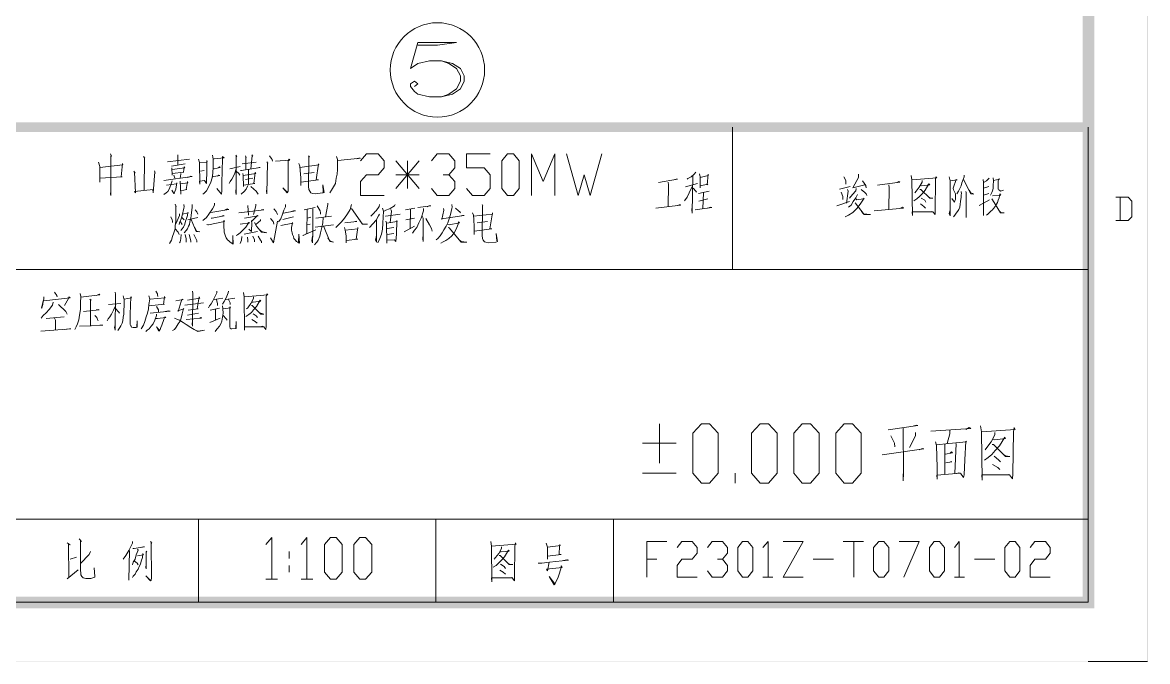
# Model space of a CAD drawing. Extents: x -145382 to -103386, y -23290 to 6406.
# Drawn here: x -112867 to -103386, y -23290 to -17910 of the extents above; entities that cross this region are included whole.
import ezdxf

# ---------------------------------------------------------------- set-up
doc = ezdxf.new("R2010")
doc.units = 0

msp = doc.modelspace()

# ---------------------------------------------------------------- hatches: boundary and pattern name
at = {"linetype": 'Continuous', "lineweight": 0}
for points in [[(-103385.7, -23290.3), (-145382.1, -23290.3), (-145382.1, 6406.1), (-103385.7, 6406.1), (-103385.7, -23290.3), (-103389.4, -23286.6), (-103389.4, 6402.4), (-145378.4, 6402.4), (-145378.4, -23286.6), (-103389.4, -23286.6)], [(-142833.2, -22743.3), (-103932.7, -22743.3), (-103932.7, 5859.1), (-142833.2, 5859.1), (-142833.2, -22743.3), (-142935.3, -22841.8), (-142935.3, 5957.6), (-103834.2, 5957.6), (-103834.2, -22841.8), (-142935.3, -22841.8)], [(-121884.2, -18750.5), (-103885.3, -18750.5), (-103885.3, -18830.7), (-121884.2, -18830.7)], [(-121884.2, -18750.5), (-103885.3, -18750.5), (-103885.3, -18830.7), (-121884.2, -18830.7)]]:
    msp.add_hatch(color=0, dxfattribs=at).paths.add_polyline_path(points)

# ---------------------------------------------------------------- linework, layer by layer
at = {"color": 0, "linetype": 'Continuous', "lineweight": 0}
for p, q in [((-106882.7, -18790.6), (-106882.7, -19990.3)), ((-106882.7, -18790.6), (-106882.7, -19990.3)), ((-103885.3, -18790.6), (-103885.3, -22790.7)), ((-103885.3, -18790.6), (-103885.3, -22790.7)), ((-111557.4, -19024), (-111557.4, -19107.8)), ((-111495.5, -19100.5), (-111612.1, -19118.8)), ((-111119.9, -19140.7), (-111032.3, -19122.4)), ((-110897.4, -19086), (-111014.1, -19100.5)), ((-109522.7, -19075), (-109719.6, -19308.4)), ((-109719.6, -19075), (-109522.7, -19308.4)), ((-109621.2, -19308.4), (-109621.2, -19075)), ((-111590.3, -19195.4), (-111583, -19220.9)), ((-111367.8, -19162.5), (-111335, -19155.2)), ((-110988.6, -19231.8), (-110926.6, -19220.9)), ((-110496.3, -19184.4), (-110408.8, -19173.5)), ((-109522.7, -19191.7), (-109719.6, -19191.7)), ((-107178, -19264.6), (-107280.1, -19293.8)), ((-107178, -19264.6), (-107280.1, -19293.8)), ((-107170.7, -19348.5), (-107079.6, -19330.3)), ((-107170.7, -19348.5), (-107079.6, -19330.3)), ((-105890.8, -19290.2), (-105982, -19312)), ((-105890.8, -19290.2), (-105982, -19312)), ((-104767.7, -19304.7), (-104724, -19290.2)), ((-104767.7, -19304.7), (-104724, -19290.2)), ((-107090.5, -19395.9), (-107167.1, -19414.1)), ((-107090.5, -19395.9), (-107167.1, -19414.1)), ((-107127, -19344.9), (-107134.3, -19476.1)), ((-107127, -19344.9), (-107134.3, -19476.1)), ((-106003.9, -19454.2), (-105898.1, -19417.8)), ((-106003.9, -19454.2), (-105898.1, -19417.8)), ((-104804.2, -19450.6), (-104716.7, -19403.2)), ((-104804.2, -19450.6), (-104716.7, -19403.2)), ((-104724, -19348.5), (-104767.7, -19363.1)), ((-104724, -19348.5), (-104767.7, -19363.1)), ((-103615.4, -19381.3), (-103615.4, -19578.2)), ((-110966.7, -19450.6), (-110963.1, -19530.8)), ((-110492.7, -19487.1), (-110401.5, -19468.8)), ((-109639.4, -19487.1), (-109559.2, -19472.5)), ((-109595.6, -19483.4), (-109599.3, -19647.5)), ((-111535.6, -19589.2), (-111521, -19611)), ((-111524.6, -19552.7), (-111502.7, -19570.9)), ((-111473.6, -19570.9), (-111389.7, -19552.7)), ((-110671.3, -19567.3), (-110583.8, -19545.4)), ((-110467.1, -19556.3), (-110438, -19549.1)), ((-110467.1, -19614.7), (-110441.6, -19607.4)), ((-110401.5, -19632.9), (-110244.7, -19614.7)), ((-110394.2, -19556.3), (-110262.9, -19541.8)), ((-109562.8, -19556.3), (-109635.8, -19570.9)), ((-109034.1, -19596.5), (-108946.6, -19585.5)), ((-110999.5, -19691.3), (-110886.5, -19669.4)), ((-109792.6, -19643.9), (-109737.9, -19636.6)), ((-109737.9, -19687.6), (-109792.6, -19694.9)), ((-109650.3, -19673), (-109562.8, -19625.6)), ((-103885.3, -19990.3), (-121884.2, -19990.3)), ((-103885.3, -19990.3), (-121884.2, -19990.3)), ((-112140.9, -20285.6), (-112038.8, -20274.7)), ((-111499.1, -20289.3), (-111342.3, -20271)), ((-111251.1, -20241.9), (-111178.2, -20230.9)), ((-111152.7, -20241.9), (-111076.1, -20230.9)), ((-111477.2, -20373.1), (-111382.4, -20358.6)), ((-111284, -20333), (-111207.4, -20314.8)), ((-111240.2, -20325.7), (-111240.2, -20416.9)), ((-112666, -20402.3), (-112516.5, -20387.7)), ((-111287.6, -20435.1), (-111200.1, -20398.7)), ((-107498.9, -21620.2), (-107498.9, -21288.4)), ((-107641.1, -21452.5), (-107356.7, -21452.5)), ((-105092.3, -21463.4), (-105092.3, -21711.4)), ((-104997.4, -21456.1), (-105008.4, -21707.7)), ((-107641.1, -21704.1), (-107356.7, -21704.1)), ((-106860.8, -21788), (-106860.8, -21704.1)), ((-103885.3, -22090.6), (-121884.2, -22090.6)), ((-103885.3, -22090.6), (-121884.2, -22090.6)), ((-111382.4, -22790.7), (-111382.4, -22090.6)), ((-111382.4, -22790.7), (-111382.4, -22090.6)), ((-109384.1, -22790.7), (-109384.1, -22090.6)), ((-109384.1, -22790.7), (-109384.1, -22090.6)), ((-107885.4, -22790.7), (-107885.4, -22090.6)), ((-107885.4, -22790.7), (-107885.4, -22090.6)), ((-110620.3, -22364.1), (-110620.3, -22422.4)), ((-105949.2, -22280.2), (-105777.8, -22280.2)), ((-105861.7, -22280.2), (-105861.7, -22579.2)), ((-112465.4, -22429.7), (-112410.7, -22411.5)), ((-112465.4, -22429.7), (-112410.7, -22411.5)), ((-107604.7, -22429.7), (-107520.8, -22429.7)), ((-106204.4, -22429.7), (-106033, -22429.7)), ((-104844.3, -22429.7), (-104672.9, -22429.7)), ((-110620.3, -22480.8), (-110620.3, -22539.1)), ((-110817.2, -22597.5), (-110718.8, -22597.5)), ((-110518.2, -22597.5), (-110419.7, -22597.5)), ((-106627.4, -22579.2), (-106543.5, -22579.2)), ((-105012, -22579.2), (-104928.2, -22579.2)), ((-103885.3, -22790.7), (-121884.2, -22790.7)), ((-103885.3, -22790.7), (-121884.2, -22790.7)), ((-103885.3, -23290.3), (-103385.7, -23290.3))]:
    msp.add_line(p, q, dxfattribs=at)
for points in [[(-109533.7, -18079.6), (-109595.6, -18298.3), (-109533.7, -18254.6), (-109435.2, -18232.7), (-109336.7, -18232.7), (-109241.9, -18254.6), (-109176.3, -18298.3), (-109143.5, -18360.3), (-109143.5, -18404.1), (-109176.3, -18469.7), (-109241.9, -18513.5), (-109336.7, -18535.4), (-109435.2, -18535.4), (-109533.7, -18513.5), (-109562.8, -18491.6), (-109595.6, -18447.8), (-109595.6, -18426), (-109562.8, -18404.1), (-109533.7, -18426), (-109562.8, -18447.8)], [(-109533.7, -18079.6), (-109209.1, -18079.6), (-109369.6, -18101.4), (-109533.7, -18101.4)], [(-109336.7, -18232.7), (-109274.8, -18254.6), (-109209.1, -18298.3), (-109176.3, -18360.3), (-109176.3, -18404.1), (-109209.1, -18469.7), (-109274.8, -18513.5), (-109336.7, -18535.4)], [(-112126.3, -19016.7), (-112115.3, -19034.9), (-112122.6, -19031.3), (-112122.6, -19366.7), (-112126.3, -19352.1), (-112122.6, -19333.9)], [(-111845.5, -19038.6), (-111834.6, -19053.1), (-111838.2, -19049.5), (-111841.9, -19323)], [(-111265.7, -19027.6), (-111258.4, -19060.4), (-111258.4, -19122.4), (-111262.1, -19177.1), (-111269.4, -19217.2), (-111280.3, -19253.7), (-111298.5, -19297.5), (-111316.8, -19326.6), (-111338.7, -19348.5), (-111345.9, -19355.8)], [(-111254.8, -19060.4), (-111254.8, -19056.8), (-111167.3, -19049.5), (-111181.9, -19038.6), (-111181.9, -19056.8), (-111185.5, -19261), (-111185.5, -19301.1), (-111185.5, -19326.6), (-111189.1, -19355.8), (-111229.3, -19308.4)], [(-111068.8, -19027.6), (-111061.5, -19038.6), (-111065.2, -19034.9), (-111065.2, -19359.4), (-111068.8, -19337.6), (-111065.2, -19297.5)], [(-110988.6, -19031.3), (-110981.3, -19045.9), (-110984.9, -19042.2), (-110984.9, -19148)], [(-110933.9, -19024), (-110926.6, -19034.9), (-110930.2, -19031.3), (-110941.2, -19140.7)], [(-110784.4, -19031.3), (-110769.8, -19053.1), (-110762.5, -19064.1), (-110758.9, -19078.7)], [(-110456.2, -19031.3), (-110448.9, -19042.2), (-110452.6, -19038.6), (-110452.6, -19107.8), (-110456.2, -19235.5), (-110456.2, -19290.2), (-110452.6, -19315.7), (-110445.3, -19330.3), (-110438, -19344.9), (-110423.4, -19348.5), (-110397.9, -19352.1), (-110339.5, -19344.9), (-110332.2, -19344.9), (-110324.9, -19341.2), (-110335.9, -19275.6), (-110332.2, -19337.6)], [(-110219.2, -19038.6), (-110211.9, -19064.1), (-110211.9, -19107.8), (-110211.9, -19148), (-110215.5, -19188.1), (-110222.8, -19220.9), (-110230.1, -19264.6), (-110244.7, -19293.8), (-110262.9, -19323), (-110277.5, -19344.9)], [(-110022.3, -19053.1), (-110033.2, -19053.1), (-110051.4, -19056.8), (-110018.6, -19053.1), (-110208.2, -19071.4)], [(-110018.6, -19075), (-109967.6, -19016.7), (-109869.1, -19016.7), (-109818.1, -19075), (-109818.1, -19133.4), (-109869.1, -19191.7), (-109967.6, -19191.7), (-110018.6, -19250), (-110018.6, -19366.7), (-109818.1, -19366.7)], [(-109420.6, -19075), (-109373.2, -19016.7), (-109274.8, -19016.7), (-109223.7, -19075), (-109223.7, -19133.4), (-109274.8, -19191.7), (-109322.2, -19191.7)], [(-109125.2, -19308.4), (-109074.2, -19366.7), (-108975.7, -19366.7), (-108924.7, -19308.4), (-108924.7, -19191.7), (-108975.7, -19133.4), (-109125.2, -19133.4), (-109125.2, -19016.7), (-108924.7, -19016.7)], [(-108778.8, -19366.7), (-108826.2, -19308.4), (-108826.2, -19075), (-108778.8, -19016.7), (-108727.8, -19016.7), (-108680.4, -19075), (-108680.4, -19308.4), (-108727.8, -19366.7), (-108778.8, -19366.7)], [(-108578.3, -19366.7), (-108578.3, -19016.7), (-108479.8, -19250), (-108381.4, -19016.7), (-108381.4, -19366.7)], [(-108282.9, -19016.7), (-108184.5, -19366.7), (-108133.4, -19191.7), (-108082.4, -19366.7), (-107983.9, -19016.7)], [(-112224.7, -19086), (-112213.8, -19122.4), (-112213.8, -19220.9), (-112213.8, -19253.7)], [(-112213.8, -19129.7), (-112020.5, -19107.8), (-112024.2, -19096.9), (-112035.1, -19209.9), (-112027.8, -19209.9), (-112213.8, -19220.9)], [(-111459, -19060.4), (-111645, -19082.3), (-111459, -19060.4)], [(-111608.5, -19133.4), (-111604.8, -19195.4), (-111604.8, -19180.8), (-111506.4, -19169.8), (-111510, -19169.8), (-111502.7, -19126.1), (-111499.1, -19133.4), (-111604.8, -19148)], [(-111382.4, -19060.4), (-111375.1, -19089.6), (-111371.5, -19271.9), (-111375.1, -19250), (-111371.5, -19246.4), (-111331.4, -19239.1), (-111316.8, -19264.6), (-111316.8, -19253.7), (-111313.1, -19162.5), (-111313.1, -19071.4), (-111309.5, -19082.3), (-111316.8, -19086), (-111371.5, -19089.6)], [(-111254.8, -19140.7), (-111251.1, -19140.7), (-111200.1, -19129.7), (-111207.4, -19126.1), (-111214.7, -19129.7)], [(-111065.2, -19140.7), (-111076.1, -19177.1), (-111087, -19202.6), (-111101.6, -19228.2), (-111116.2, -19250), (-111123.5, -19264.6)], [(-111028.7, -19155.2), (-111025.1, -19155.2), (-111021.4, -19155.2), (-110864.6, -19129.7), (-110871.9, -19129.7), (-110897.4, -19137)], [(-110806.3, -19082.3), (-110799, -19093.3), (-110802.6, -19089.6), (-110806.3, -19352.1), (-110809.9, -19330.3), (-110806.3, -19308.4)], [(-110733.3, -19078.7), (-110613, -19067.7), (-110620.3, -19060.4), (-110627.6, -19075), (-110627.6, -19319.3), (-110627.6, -19330.3), (-110634.9, -19344.9), (-110671.3, -19301.1), (-110634.9, -19337.6), (-110631.2, -19333.9)], [(-110536.4, -19096.9), (-110529.1, -19118.8), (-110525.5, -19155.2), (-110521.8, -19217.2), (-110521.8, -19220.9), (-110521.8, -19282.9), (-110521.8, -19253.7), (-110372.3, -19235.5), (-110390.6, -19235.5), (-110372.3, -19100.5), (-110368.7, -19107.8), (-110529.1, -19129.7)], [(-111929.4, -19162.5), (-111918.4, -19177.1), (-111922.1, -19169.8), (-111914.8, -19344.9), (-111922.1, -19333.9), (-111765.3, -19315.7)], [(-111754.3, -19158.9), (-111747.1, -19177.1), (-111750.7, -19166.2), (-111765.3, -19344.9), (-111768.9, -19315.7)], [(-111674.1, -19239.1), (-111437.1, -19206.3), (-111448, -19202.6), (-111473.6, -19213.6)], [(-111604.8, -19242.8), (-111615.8, -19275.6), (-111630.4, -19312), (-111641.3, -19333.9), (-111655.9, -19344.9), (-111674.1, -19359.4)], [(-111531.9, -19180.8), (-111531.9, -19188.1), (-111539.2, -19220.9)], [(-111262.1, -19209.9), (-111254.8, -19206.3), (-111203.7, -19199), (-111211, -19195.4), (-111222, -19202.6)], [(-111065.2, -19162.5), (-111043.3, -19180.8), (-111036, -19195.4)], [(-111010.5, -19180.8), (-111006.8, -19199), (-111003.2, -19290.2), (-111003.2, -19279.2), (-110908.4, -19264.6), (-110915.7, -19264.6), (-110904.7, -19173.5), (-110901.1, -19180.8), (-111006.8, -19199)], [(-110963.1, -19151.6), (-110963.1, -19162.5), (-110963.1, -19271.9)], [(-109274.8, -19191.7), (-109223.7, -19250), (-109223.7, -19308.4), (-109274.8, -19366.7), (-109373.2, -19366.7), (-109420.6, -19308.4)], [(-107506.2, -19257.3), (-107345.8, -19228.2), (-107356.7, -19228.2), (-107367.7, -19231.8)], [(-107506.2, -19257.3), (-107345.8, -19228.2), (-107356.7, -19228.2), (-107367.7, -19231.8)], [(-107192.6, -19169.8), (-107207.2, -19188.1), (-107232.7, -19209.9), (-107258.3, -19224.5), (-107265.5, -19228.2)], [(-107192.6, -19169.8), (-107207.2, -19188.1), (-107232.7, -19209.9), (-107258.3, -19224.5), (-107265.5, -19228.2)], [(-107218.1, -19199), (-107221.8, -19516.2), (-107225.4, -19487.1), (-107221.8, -19457.9)], [(-107218.1, -19199), (-107221.8, -19516.2), (-107225.4, -19487.1), (-107221.8, -19457.9)], [(-107159.8, -19184.4), (-107156.2, -19209.9), (-107156.2, -19257.3), (-107156.2, -19301.1)], [(-107159.8, -19184.4), (-107156.2, -19209.9), (-107156.2, -19257.3), (-107156.2, -19301.1)], [(-107156.2, -19286.5), (-107090.5, -19271.9), (-107097.8, -19275.6), (-107086.9, -19188.1), (-107086.9, -19199), (-107156.2, -19213.6)], [(-107156.2, -19286.5), (-107090.5, -19271.9), (-107097.8, -19275.6), (-107086.9, -19188.1), (-107086.9, -19199), (-107156.2, -19213.6)], [(-105945.5, -19209.9), (-105927.3, -19239.1), (-105927.3, -19257.3), (-105927.3, -19271.9)], [(-105945.5, -19209.9), (-105927.3, -19239.1), (-105927.3, -19257.3), (-105927.3, -19271.9)], [(-105821.5, -19188.1), (-105821.5, -19213.6), (-105865.3, -19297.5), (-105869, -19301.1), (-105766.9, -19275.6)], [(-105821.5, -19188.1), (-105821.5, -19213.6), (-105865.3, -19297.5), (-105869, -19301.1), (-105766.9, -19275.6)], [(-105788.7, -19242.8), (-105759.6, -19282.9), (-105755.9, -19301.1), (-105763.2, -19275.6)], [(-105788.7, -19242.8), (-105759.6, -19282.9), (-105755.9, -19301.1), (-105763.2, -19275.6)], [(-105376.7, -19199), (-105373, -19235.5), (-105365.7, -19534.5), (-105369.4, -19505.3), (-105194.4, -19505.3), (-105205.3, -19501.7), (-105230.8, -19505.3)], [(-105376.7, -19199), (-105373, -19235.5), (-105365.7, -19534.5), (-105369.4, -19505.3), (-105194.4, -19505.3), (-105205.3, -19501.7), (-105230.8, -19505.3)], [(-105369.4, -19235.5), (-105161.5, -19217.2), (-105168.8, -19209.9), (-105172.5, -19235.5), (-105176.1, -19498), (-105176.1, -19527.2), (-105194.4, -19505.3)], [(-105369.4, -19235.5), (-105161.5, -19217.2), (-105168.8, -19209.9), (-105172.5, -19235.5), (-105176.1, -19498), (-105176.1, -19527.2), (-105194.4, -19505.3)], [(-105285.5, -19239.1), (-105285.5, -19253.7), (-105311, -19297.5), (-105336.6, -19330.3), (-105347.5, -19344.9)], [(-105285.5, -19239.1), (-105285.5, -19253.7), (-105311, -19297.5), (-105336.6, -19330.3), (-105347.5, -19344.9)], [(-105055.8, -19209.9), (-105048.5, -19242.8), (-105048.5, -19538.1), (-105055.8, -19519.9), (-105052.1, -19494.4)], [(-105055.8, -19209.9), (-105048.5, -19242.8), (-105048.5, -19538.1), (-105055.8, -19519.9), (-105052.1, -19494.4)], [(-105048.5, -19242.8), (-104990.2, -19235.5), (-104997.4, -19231.8), (-105023, -19304.7), (-105023, -19308.4), (-105019.3, -19319.3), (-105015.7, -19330.3), (-105008.4, -19341.2), (-105004.7, -19352.1), (-105004.7, -19370.4), (-105004.7, -19385), (-105004.7, -19399.6), (-105008.4, -19410.5), (-105012, -19421.4), (-105033.9, -19392.3)], [(-105048.5, -19242.8), (-104990.2, -19235.5), (-104997.4, -19231.8), (-105023, -19304.7), (-105023, -19308.4), (-105019.3, -19319.3), (-105015.7, -19330.3), (-105008.4, -19341.2), (-105004.7, -19352.1), (-105004.7, -19370.4), (-105004.7, -19385), (-105004.7, -19399.6), (-105008.4, -19410.5), (-105012, -19421.4), (-105033.9, -19392.3)], [(-104931.8, -19195.4), (-104931.8, -19209.9), (-104939.1, -19231.8), (-104950, -19261), (-104957.3, -19286.5), (-104968.3, -19308.4), (-104979.2, -19330.3), (-104993.8, -19352.1)], [(-104931.8, -19195.4), (-104931.8, -19209.9), (-104939.1, -19231.8), (-104950, -19261), (-104957.3, -19286.5), (-104968.3, -19308.4), (-104979.2, -19330.3), (-104993.8, -19352.1)], [(-104935.5, -19231.8), (-104873.5, -19352.1), (-104847.9, -19355.8), (-104873.5, -19344.9), (-104888.1, -19323)], [(-104935.5, -19231.8), (-104873.5, -19352.1), (-104847.9, -19355.8), (-104873.5, -19344.9), (-104888.1, -19323)], [(-104771.4, -19231.8), (-104767.7, -19257.3), (-104767.7, -19534.5), (-104767.7, -19508.9), (-104767.7, -19487.1)], [(-104771.4, -19231.8), (-104767.7, -19257.3), (-104767.7, -19534.5), (-104767.7, -19508.9), (-104767.7, -19487.1)], [(-104720.3, -19220.9), (-104742.2, -19242.8), (-104767.7, -19257.3)], [(-104720.3, -19220.9), (-104742.2, -19242.8), (-104767.7, -19257.3)], [(-104687.5, -19217.2), (-104683.9, -19242.8), (-104687.5, -19282.9), (-104687.5, -19308.4), (-104691.1, -19326.6), (-104698.4, -19341.2), (-104702.1, -19352.1), (-104709.4, -19363.1)], [(-104687.5, -19217.2), (-104683.9, -19242.8), (-104687.5, -19282.9), (-104687.5, -19308.4), (-104691.1, -19326.6), (-104698.4, -19341.2), (-104702.1, -19352.1), (-104709.4, -19363.1)], [(-104683.9, -19239.1), (-104632.8, -19228.2), (-104636.4, -19224.5), (-104643.7, -19242.8), (-104643.7, -19264.6), (-104643.7, -19297.5), (-104643.7, -19312), (-104640.1, -19319.3), (-104632.8, -19323), (-104625.5, -19330.3), (-104600, -19323)], [(-104683.9, -19239.1), (-104632.8, -19228.2), (-104636.4, -19224.5), (-104643.7, -19242.8), (-104643.7, -19264.6), (-104643.7, -19297.5), (-104643.7, -19312), (-104640.1, -19319.3), (-104632.8, -19323), (-104625.5, -19330.3), (-104600, -19323)], [(-111652.2, -19279.2), (-111568.4, -19268.3), (-111564.7, -19261), (-111575.7, -19312), (-111583, -19333.9), (-111586.6, -19344.9), (-111590.3, -19348.5), (-111608.5, -19323)], [(-111539.2, -19246.4), (-111531.9, -19355.8), (-111531.9, -19326.6), (-111480.9, -19315.7), (-111488.2, -19315.7), (-111477.2, -19250), (-111473.6, -19261), (-111535.6, -19268.3)], [(-110966.7, -19282.9), (-110981.3, -19312), (-110999.5, -19333.9), (-111021.4, -19352.1), (-111025.1, -19355.8)], [(-110941.2, -19290.2), (-110915.7, -19312), (-110897.4, -19330.3), (-110879.2, -19355.8)], [(-107426, -19253.7), (-107422.3, -19275.6), (-107426, -19457.9)], [(-107426, -19253.7), (-107422.3, -19275.6), (-107426, -19457.9)], [(-107221.8, -19290.2), (-107247.3, -19344.9), (-107265.5, -19381.3), (-107287.4, -19410.5)], [(-107221.8, -19290.2), (-107247.3, -19344.9), (-107265.5, -19381.3), (-107287.4, -19410.5)], [(-107214.5, -19304.7), (-107192.6, -19330.3), (-107185.3, -19337.6)], [(-107214.5, -19304.7), (-107192.6, -19330.3), (-107185.3, -19337.6)], [(-105967.4, -19337.6), (-105952.8, -19374), (-105952.8, -19399.6)], [(-105967.4, -19337.6), (-105952.8, -19374), (-105952.8, -19399.6)], [(-105912.7, -19315.7), (-105909.1, -19330.3), (-105923.6, -19432.4)], [(-105912.7, -19315.7), (-105909.1, -19330.3), (-105923.6, -19432.4)], [(-105839.8, -19308.4), (-105843.4, -19326.6), (-105872.6, -19359.4), (-105898.1, -19388.6)], [(-105839.8, -19308.4), (-105843.4, -19326.6), (-105872.6, -19359.4), (-105898.1, -19388.6)], [(-105799.7, -19315.7), (-105766.9, -19341.2), (-105755.9, -19352.1), (-105752.3, -19366.7), (-105759.6, -19348.5)], [(-105799.7, -19315.7), (-105766.9, -19341.2), (-105755.9, -19352.1), (-105752.3, -19366.7), (-105759.6, -19348.5)], [(-105661.1, -19279.2), (-105471.5, -19253.7), (-105482.4, -19250), (-105497, -19257.3)], [(-105661.1, -19279.2), (-105471.5, -19253.7), (-105482.4, -19250), (-105497, -19257.3)], [(-105566.3, -19275.6), (-105562.6, -19301.1), (-105566.3, -19483.4)], [(-105566.3, -19275.6), (-105562.6, -19301.1), (-105566.3, -19483.4)], [(-105300.1, -19282.9), (-105289.2, -19286.5), (-105219.9, -19275.6), (-105227.2, -19268.3), (-105260, -19323), (-105285.5, -19352.1), (-105307.4, -19374), (-105329.3, -19395.9), (-105354.8, -19410.5)], [(-105300.1, -19282.9), (-105289.2, -19286.5), (-105219.9, -19275.6), (-105227.2, -19268.3), (-105260, -19323), (-105285.5, -19352.1), (-105307.4, -19374), (-105329.3, -19395.9), (-105354.8, -19410.5)], [(-105303.8, -19315.7), (-105296.5, -19315.7), (-105219.9, -19388.6), (-105194.4, -19388.6), (-105219.9, -19385), (-105230.8, -19377.7)], [(-105303.8, -19315.7), (-105296.5, -19315.7), (-105219.9, -19388.6), (-105194.4, -19388.6), (-105219.9, -19385), (-105230.8, -19377.7)], [(-104957.3, -19333.9), (-104953.7, -19352.1), (-104957.3, -19359.4), (-104957.3, -19381.3), (-104961, -19417.8), (-104964.6, -19439.7), (-104968.3, -19465.2), (-104975.6, -19483.4), (-104986.5, -19501.7), (-104997.4, -19516.2), (-105008.4, -19530.8), (-105019.3, -19545.4)], [(-104957.3, -19333.9), (-104953.7, -19352.1), (-104957.3, -19359.4), (-104957.3, -19381.3), (-104961, -19417.8), (-104964.6, -19439.7), (-104968.3, -19465.2), (-104975.6, -19483.4), (-104986.5, -19501.7), (-104997.4, -19516.2), (-105008.4, -19530.8), (-105019.3, -19545.4)], [(-104917.2, -19333.9), (-104913.6, -19341.2), (-104913.6, -19344.9), (-104913.6, -19552.7), (-104913.6, -19527.2), (-104913.6, -19501.7)], [(-104917.2, -19333.9), (-104913.6, -19341.2), (-104913.6, -19344.9), (-104913.6, -19552.7), (-104913.6, -19527.2), (-104913.6, -19501.7)], [(-111247.5, -19432.4), (-111247.5, -19447), (-111265.7, -19479.8), (-111294.9, -19523.5), (-111316.8, -19552.7), (-111345.9, -19578.2)], [(-110292.1, -19432.4), (-110292.1, -19443.3), (-110314, -19545.4)], [(-105843.4, -19395.9), (-105836.1, -19403.2), (-105781.4, -19395.9), (-105774.1, -19388.6), (-105807, -19439.7), (-105836.1, -19476.1), (-105869, -19508.9), (-105905.4, -19530.8), (-105934.6, -19545.4)], [(-105843.4, -19395.9), (-105836.1, -19403.2), (-105781.4, -19395.9), (-105774.1, -19388.6), (-105807, -19439.7), (-105836.1, -19476.1), (-105869, -19508.9), (-105905.4, -19530.8), (-105934.6, -19545.4)], [(-105828.8, -19359.4), (-105843.4, -19385), (-105865.3, -19417.8), (-105883.5, -19447), (-105905.4, -19465.2)], [(-105828.8, -19359.4), (-105843.4, -19385), (-105865.3, -19417.8), (-105883.5, -19447), (-105905.4, -19465.2)], [(-105850.7, -19428.7), (-105774.1, -19527.2), (-105719.4, -19527.2), (-105777.8, -19519.9), (-105796, -19501.7)], [(-105850.7, -19428.7), (-105774.1, -19527.2), (-105719.4, -19527.2), (-105777.8, -19519.9), (-105796, -19501.7)], [(-105292.8, -19388.6), (-105263.6, -19406.8), (-105252.7, -19421.4)], [(-105292.8, -19388.6), (-105263.6, -19406.8), (-105252.7, -19421.4)], [(-104691.1, -19370.4), (-104621.9, -19363.1), (-104629.2, -19352.1), (-104636.4, -19385), (-104643.7, -19406.8), (-104651, -19425.1), (-104658.3, -19439.7), (-104669.3, -19457.9), (-104683.9, -19476.1), (-104691.1, -19487.1), (-104705.7, -19498), (-104720.3, -19512.6), (-104731.3, -19523.5), (-104742.2, -19530.8)], [(-104691.1, -19370.4), (-104621.9, -19363.1), (-104629.2, -19352.1), (-104636.4, -19385), (-104643.7, -19406.8), (-104651, -19425.1), (-104658.3, -19439.7), (-104669.3, -19457.9), (-104683.9, -19476.1), (-104691.1, -19487.1), (-104705.7, -19498), (-104720.3, -19512.6), (-104731.3, -19523.5), (-104742.2, -19530.8)], [(-104698.4, -19395.9), (-104691.1, -19403.2), (-104625.5, -19512.6), (-104592.7, -19512.6), (-104621.9, -19508.9), (-104632.8, -19498)], [(-104698.4, -19395.9), (-104691.1, -19403.2), (-104625.5, -19512.6), (-104592.7, -19512.6), (-104621.9, -19508.9), (-104632.8, -19498)], [(-103651.9, -19578.2), (-103549.8, -19578.2), (-103517, -19545.4), (-103517, -19414.1), (-103549.8, -19381.3), (-103651.9, -19381.3)], [(-111579.3, -19439.7), (-111572, -19457.9), (-111575.7, -19454.2), (-111575.7, -19534.5), (-111575.7, -19581.9), (-111579.3, -19622), (-111579.3, -19647.5), (-111590.3, -19680.3), (-111601.2, -19713.1), (-111612.1, -19742.3), (-111626.7, -19771.5)], [(-111542.9, -19519.9), (-111542.9, -19534.5), (-111575.7, -19603.8)], [(-111506.4, -19443.3), (-111502.7, -19461.5), (-111506.4, -19472.5), (-111521, -19534.5), (-111528.3, -19563.6), (-111542.9, -19596.5), (-111546.5, -19611)], [(-111517.3, -19523.5), (-111469.9, -19512.6), (-111473.6, -19508.9), (-111477.2, -19534.5), (-111484.5, -19560), (-111491.8, -19581.9), (-111499.1, -19607.4), (-111510, -19632.9), (-111524.6, -19651.2), (-111531.9, -19662.1)], [(-111437.1, -19443.3), (-111437.1, -19461.5), (-111437.1, -19465.2), (-111444.4, -19534.5), (-111448, -19556.3), (-111455.3, -19589.2), (-111459, -19611), (-111466.3, -19625.6), (-111477.2, -19647.5), (-111488.2, -19662.1), (-111502.7, -19680.3)], [(-111411.6, -19487.1), (-111397, -19505.3), (-111389.7, -19523.5)], [(-111280.3, -19508.9), (-111127.2, -19483.4), (-111141.7, -19479.8), (-111163.6, -19490.7)], [(-111043.3, -19512.6), (-110831.8, -19487.1), (-110839.1, -19483.4), (-110853.7, -19487.1)], [(-110901.1, -19439.7), (-110901.1, -19454.2), (-110919.3, -19527.2)], [(-110747.9, -19479.8), (-110729.7, -19501.7), (-110722.4, -19512.6), (-110718.8, -19527.2)], [(-110649.5, -19443.3), (-110649.5, -19461.5), (-110664.1, -19490.7), (-110675, -19523.5), (-110689.6, -19563.6), (-110707.8, -19589.2)], [(-110667.7, -19516.2), (-110565.6, -19494.4), (-110583.8, -19494.4), (-110598.4, -19501.7)], [(-110467.1, -19483.4), (-110470.8, -19687.6), (-110500, -19702.2), (-110503.6, -19702.2), (-110394.2, -19654.8)], [(-110419.7, -19479.8), (-110419.7, -19702.2), (-110423.4, -19735), (-110423.4, -19764.2), (-110427, -19749.6), (-110423.4, -19709.5)], [(-110383.3, -19454.2), (-110357.8, -19494.4), (-110354.1, -19512.6), (-110354.1, -19523.5)], [(-110095.2, -19443.3), (-110106.1, -19483.4), (-110128, -19519.9), (-110153.6, -19556.3), (-110179.1, -19589.2), (-110204.6, -19614.7), (-110226.5, -19636.6)], [(-110095.2, -19476.1), (-110000.4, -19607.4), (-109960.3, -19607.4), (-110004, -19603.8), (-110022.3, -19578.2)], [(-109858.2, -19523.5), (-109865.5, -19538.1), (-109887.4, -19574.6), (-109912.9, -19603.8), (-109942.1, -19636.6)], [(-109858.2, -19443.3), (-109861.8, -19457.9), (-109887.4, -19494.4), (-109891, -19498), (-109905.6, -19516.2), (-109931.1, -19541.8)], [(-109832.7, -19472.5), (-109825.4, -19498), (-109829, -19600.1), (-109829, -19603.8), (-109832.7, -19647.5), (-109832.7, -19651.2), (-109840, -19691.3), (-109854.5, -19727.7), (-109872.8, -19764.2)], [(-109726.9, -19443.3), (-109730.6, -19454.2), (-109767, -19476.1), (-109774.3, -19479.8), (-109803.5, -19490.7), (-109825.4, -19501.7)], [(-109807.1, -19541.8), (-109803.5, -19541.8), (-109683.2, -19523.5)], [(-109763.4, -19483.4), (-109756.1, -19498), (-109767, -19592.8)], [(-109486.2, -19476.1), (-109486.2, -19494.4), (-109508.1, -19556.3), (-109526.4, -19596.5), (-109544.6, -19636.6), (-109562.8, -19658.4), (-109581.1, -19684)], [(-109533.7, -19468.8), (-109424.3, -19454.2), (-109438.8, -19454.2), (-109457.1, -19461.5)], [(-109249.2, -19443.3), (-109245.6, -19465.2), (-109249.2, -19476.1), (-109260.2, -19527.2), (-109271.1, -19563.6), (-109282, -19596.5), (-109296.6, -19625.6), (-109314.9, -19654.8), (-109329.4, -19680.3), (-109347.7, -19705.9), (-109365.9, -19727.7), (-109380.5, -19738.7)], [(-109318.5, -19476.1), (-109314.9, -19490.7), (-109333.1, -19567.3), (-109336.7, -19563.6), (-109143.5, -19534.5), (-109158.1, -19534.5), (-109169, -19538.1)], [(-109216.4, -19472.5), (-109190.9, -19494.4), (-109179.9, -19505.3), (-109176.3, -19512.6)], [(-109074.2, -19512.6), (-109066.9, -19530.8), (-109063.3, -19567.3), (-109059.6, -19629.3), (-109059.6, -19636.6), (-109059.6, -19694.9), (-109059.6, -19665.7), (-108910.1, -19647.5), (-108928.3, -19647.5), (-108906.5, -19512.6), (-108906.5, -19523.5), (-109066.9, -19541.8)], [(-108994, -19443.3), (-108986.7, -19454.2), (-108990.3, -19454.2), (-108990.3, -19519.9), (-108994, -19647.5), (-108994, -19702.2), (-108990.3, -19727.7), (-108983, -19742.3), (-108972.1, -19756.9), (-108961.2, -19760.5), (-108935.6, -19764.2), (-108877.3, -19760.5), (-108870, -19756.9), (-108862.7, -19753.3), (-108873.6, -19687.6), (-108870, -19749.6)], [(-107528.1, -19472.5), (-107320.2, -19447), (-107323.9, -19443.3), (-107345.8, -19450.6)], [(-107528.1, -19472.5), (-107320.2, -19447), (-107323.9, -19443.3), (-107345.8, -19450.6)], [(-107196.3, -19487.1), (-107057.7, -19468.8), (-107068.6, -19465.2), (-107090.5, -19472.5)], [(-107196.3, -19487.1), (-107057.7, -19468.8), (-107068.6, -19465.2), (-107090.5, -19472.5)], [(-105690.3, -19494.4), (-105442.3, -19472.5), (-105449.6, -19465.2), (-105471.5, -19476.1)], [(-105690.3, -19494.4), (-105442.3, -19472.5), (-105449.6, -19465.2), (-105471.5, -19476.1)], [(-105300.1, -19436), (-105270.9, -19457.9), (-105256.3, -19472.5)], [(-105300.1, -19436), (-105270.9, -19457.9), (-105256.3, -19472.5)], [(-111615.8, -19545.4), (-111604.8, -19570.9), (-111601.2, -19581.9), (-111601.2, -19592.8)], [(-111444.4, -19567.3), (-111404.3, -19669.4), (-111371.5, -19673), (-111400.6, -19665.7), (-111415.2, -19636.6)], [(-111313.1, -19611), (-111305.8, -19614.7), (-111298.5, -19614.7), (-111163.6, -19585.5), (-111170.9, -19578.2), (-111170.9, -19592.8), (-111170.9, -19632.9), (-111167.3, -19658.4), (-111167.3, -19676.7), (-111160, -19691.3), (-111156.3, -19709.5), (-111149, -19724.1), (-111138.1, -19738.7), (-111127.2, -19749.6), (-111116.2, -19760.5), (-111101.6, -19767.8), (-111090.7, -19775.1), (-111094.3, -19702.2), (-111094.3, -19767.8)], [(-111276.7, -19556.3), (-111273, -19556.3), (-111269.4, -19556.3), (-111167.3, -19538.1), (-111174.6, -19534.5), (-111185.5, -19541.8)], [(-111032.3, -19607.4), (-110952.1, -19596.5), (-110959.4, -19592.8), (-110984.9, -19632.9), (-111010.5, -19658.4), (-111032.3, -19680.3), (-111054.2, -19698.6), (-111065.2, -19702.2)], [(-110995.9, -19556.3), (-110879.2, -19538.1), (-110886.5, -19534.5), (-110937.5, -19585.5), (-110937.5, -19578.2), (-110933.9, -19603.8), (-110937.5, -19658.4), (-110937.5, -19669.4), (-110959.4, -19651.2)], [(-110912, -19592.8), (-110893.8, -19625.6), (-110853.7, -19676.7), (-110806.3, -19680.3), (-110853.7, -19669.4), (-110864.6, -19658.4)], [(-110861, -19567.3), (-110861, -19578.2), (-110901.1, -19611)], [(-110777.1, -19560), (-110755.2, -19585.5), (-110751.6, -19592.8), (-110747.9, -19607.4)], [(-110777.1, -19724.1), (-110751.6, -19764.2), (-110718.8, -19581.9)], [(-110689.6, -19618.3), (-110587.5, -19600.1), (-110591.1, -19592.8), (-110594.8, -19611), (-110598.4, -19636.6), (-110598.4, -19658.4), (-110594.8, -19680.3), (-110591.1, -19694.9), (-110583.8, -19713.1), (-110580.2, -19727.7), (-110569.2, -19738.7), (-110558.3, -19753.3), (-110547.4, -19760.5), (-110540.1, -19764.2), (-110532.8, -19767.8), (-110536.4, -19691.3), (-110540.1, -19760.5)], [(-110332.2, -19552.7), (-110335.9, -19596.5), (-110343.2, -19636.6), (-110354.1, -19680.3), (-110361.4, -19709.5), (-110376, -19742.3), (-110386.9, -19760.5), (-110390.6, -19764.2), (-110405.2, -19782.4)], [(-110328.6, -19622), (-110277.5, -19753.3), (-110244.7, -19760.5)], [(-110149.9, -19596.5), (-110047.8, -19585.5), (-110055.1, -19581.9), (-110073.3, -19589.2)], [(-109883.7, -19567.3), (-109883.7, -19760.5), (-109891, -19742.3), (-109883.7, -19702.2)], [(-109803.5, -19581.9), (-109799.8, -19596.5), (-109796.2, -19767.8), (-109796.2, -19742.3), (-109730.6, -19738.7), (-109719.6, -19753.3), (-109716, -19691.3), (-109712.3, -19578.2), (-109708.7, -19585.5), (-109712.3, -19585.5), (-109796.2, -19600.1)], [(-109497.2, -19541.8), (-109489.9, -19556.3), (-109489.9, -19753.3), (-109493.5, -19727.7), (-109489.9, -19698.6)], [(-109468, -19560), (-109435.2, -19614.7), (-109420.6, -19643.9), (-109413.3, -19665.7)], [(-109282, -19611), (-109271.1, -19614.7), (-109183.6, -19596.5), (-109190.9, -19589.2), (-109194.5, -19607.4), (-109212.8, -19651.2), (-109227.3, -19680.3), (-109249.2, -19705.9), (-109274.8, -19727.7), (-109300.3, -19746), (-109322.2, -19756.9), (-109340.4, -19767.8)], [(-111579.3, -19647.5), (-111553.8, -19676.7), (-111546.5, -19694.9)], [(-111528.3, -19694.9), (-111531.9, -19727.7), (-111535.6, -19746), (-111539.2, -19756.9), (-111542.9, -19764.2)], [(-111495.5, -19694.9), (-111488.2, -19731.4), (-111488.2, -19760.5)], [(-111462.6, -19694.9), (-111448, -19749.6), (-111448, -19760.5)], [(-111422.5, -19694.9), (-111397, -19746), (-111397, -19760.5)], [(-111017.8, -19713.1), (-111021.4, -19742.3), (-111032.3, -19771.5)], [(-110970.4, -19716.8), (-110966.7, -19742.3), (-110966.7, -19760.5)], [(-110926.6, -19709.5), (-110912, -19738.7), (-110912, -19756.9)], [(-110879.2, -19709.5), (-110861, -19742.3), (-110853.7, -19753.3), (-110853.7, -19764.2)], [(-110153.6, -19636.6), (-110146.3, -19658.4), (-110139, -19705.9), (-110139, -19764.2), (-110139, -19746), (-110040.5, -19735), (-110055.1, -19735), (-110040.5, -19636.6), (-110040.5, -19647.5), (-110146.3, -19658.4)], [(-109278.4, -19636.6), (-109271.1, -19640.2), (-109169, -19760.5), (-109121.6, -19760.5), (-109169, -19753.3), (-109187.2, -19738.7)], [(-110292.1, -19724.1), (-110277.5, -19749.6), (-110244.7, -19760.5)], [(-112596.7, -20179.9), (-112578.5, -20209.1), (-112574.8, -20220), (-112582.1, -20198.1)], [(-112381.5, -20190.8), (-112374.2, -20216.3), (-112377.9, -20271), (-112377.9, -20325.7), (-112385.2, -20373.1), (-112392.5, -20413.3), (-112403.4, -20446.1), (-112414.4, -20471.6), (-112425.3, -20493.5)], [(-112086.2, -20179.9), (-112082.5, -20198.1), (-112086.2, -20500.8), (-112089.8, -20478.9), (-112086.2, -20457)], [(-111743.4, -20172.6), (-111728.8, -20194.5), (-111728.8, -20201.8), (-111725.2, -20216.3)], [(-111433.5, -20172.6), (-111429.8, -20190.8), (-111433.5, -20468), (-111437.1, -20449.7), (-111433.5, -20424.2)], [(-111229.3, -20172.6), (-111229.3, -20187.2), (-111262.1, -20252.8), (-111276.7, -20278.3), (-111291.2, -20296.6), (-111298.5, -20311.2)], [(-111130.8, -20172.6), (-111134.5, -20187.2), (-111149, -20227.3), (-111167.3, -20260.1), (-111181.9, -20282)], [(-111003.2, -20183.5), (-110999.5, -20220), (-110995.9, -20500.8), (-110995.9, -20471.6), (-110831.8, -20471.6), (-110842.7, -20468), (-110864.6, -20471.6)], [(-112607.6, -20263.8), (-112614.9, -20289.3), (-112640.4, -20325.7), (-112666, -20354.9), (-112691.5, -20376.8), (-112709.7, -20398.7)], [(-112687.8, -20220), (-112687.8, -20238.2), (-112691.5, -20256.5), (-112695.1, -20285.6), (-112702.4, -20311.2), (-112706.1, -20314.8), (-112702.4, -20300.2), (-112698.8, -20282), (-112691.5, -20252.8)], [(-112687.8, -20252.8), (-112465.4, -20227.3), (-112476.4, -20220), (-112480, -20234.6), (-112512.8, -20292.9)], [(-112563.9, -20285.6), (-112501.9, -20344), (-112490.9, -20365.9)], [(-112374.2, -20223.6), (-112213.8, -20201.8), (-112221.1, -20198.1), (-112243, -20209.1)], [(-112297.7, -20238.2), (-112286.7, -20249.2), (-112294, -20245.5), (-112294, -20464.3)], [(-112016.9, -20212.7), (-112009.6, -20245.5), (-112009.6, -20296.6), (-112013.2, -20333), (-112013.2, -20365.9), (-112016.9, -20391.4), (-112020.5, -20420.5), (-112027.8, -20442.4), (-112038.8, -20464.3), (-112046.1, -20478.9), (-112057, -20493.5), (-112064.3, -20504.4)], [(-112009.6, -20238.2), (-111947.6, -20227.3), (-111954.9, -20220), (-111958.6, -20365.9), (-111958.6, -20398.7), (-111958.6, -20435.1), (-111958.6, -20453.4), (-111954.9, -20464.3), (-111951.3, -20468), (-111947.6, -20475.2), (-111933, -20478.9), (-111907.5, -20478.9), (-111900.2, -20475.2), (-111900.2, -20420.5), (-111903.9, -20475.2), (-111911.1, -20478.9)], [(-111801.8, -20212.7), (-111794.5, -20238.2), (-111801.8, -20285.6), (-111805.4, -20322.1), (-111812.7, -20358.6), (-111823.6, -20387.7), (-111834.6, -20427.8), (-111845.5, -20457), (-111867.4, -20489.8)], [(-111794.5, -20238.2), (-111663.2, -20227.3), (-111670.5, -20216.3), (-111677.8, -20285.6), (-111670.5, -20282), (-111801.8, -20296.6)], [(-111575.7, -20252.8), (-111513.7, -20241.9), (-111521, -20238.2), (-111528.3, -20260.1), (-111553.8, -20344), (-111557.4, -20336.7), (-111506.4, -20322.1), (-111510, -20318.4), (-111521, -20362.2), (-111528.3, -20398.7), (-111539.2, -20424.2), (-111553.8, -20446.1), (-111572, -20475.2), (-111586.6, -20493.5), (-111601.2, -20504.4)], [(-111477.2, -20249.2), (-111371.5, -20230.9), (-111378.8, -20220), (-111393.3, -20322.1), (-111386.1, -20322.1), (-111469.9, -20333)], [(-111232.9, -20241.9), (-111225.6, -20267.4), (-111222, -20274.7), (-111222, -20292.9)], [(-111130.8, -20241.9), (-111116.2, -20271), (-111116.2, -20285.6)], [(-110995.9, -20220), (-110799, -20201.8), (-110806.3, -20194.5), (-110813.6, -20220), (-110813.6, -20468), (-110817.2, -20493.5), (-110831.8, -20471.6)], [(-110930.2, -20263.8), (-110923, -20263.8), (-110857.3, -20256.5), (-110864.6, -20249.2), (-110893.8, -20300.2), (-110919.3, -20329.4), (-110937.5, -20351.3), (-110959.4, -20369.5), (-110984.9, -20384.1)], [(-110919.3, -20220), (-110919.3, -20234.6), (-110941.2, -20274.7), (-110966.7, -20311.2), (-110977.7, -20322.1)], [(-112352.4, -20344), (-112221.1, -20329.4), (-112228.4, -20325.7), (-112246.6, -20329.4)], [(-112257.6, -20376.8), (-112239.3, -20395), (-112235.7, -20409.6), (-112228.4, -20420.5)], [(-112086.2, -20300.2), (-112100.8, -20333), (-112115.3, -20365.9), (-112129.9, -20387.7), (-112144.5, -20406), (-112151.8, -20420.5)], [(-112086.2, -20314.8), (-112053.4, -20347.6), (-112049.7, -20358.6)], [(-111736.1, -20365.9), (-111736.1, -20376.8), (-111750.7, -20416.9), (-111765.3, -20446.1), (-111783.5, -20468), (-111798.1, -20489.8), (-111816.3, -20500.8), (-111827.3, -20511.7)], [(-111790.8, -20358.6), (-111623.1, -20340.3), (-111637.7, -20336.7), (-111663.2, -20344)], [(-111736.1, -20300.2), (-111721.5, -20329.4), (-111721.5, -20347.6)], [(-111181.9, -20296.6), (-111178.2, -20322.1), (-111174.6, -20358.6), (-111181.9, -20391.4), (-111185.5, -20424.2), (-111196.4, -20446.1), (-111207.4, -20468), (-111225.6, -20489.8), (-111236.6, -20504.4), (-111243.8, -20511.7)], [(-111174.6, -20322.1), (-111112.6, -20311.2), (-111119.9, -20303.9), (-111119.9, -20322.1), (-111119.9, -20453.4), (-111119.9, -20471.6), (-111116.2, -20482.5), (-111108.9, -20489.8), (-111101.6, -20489.8), (-111068.8, -20486.2), (-111065.2, -20482.5), (-111065.2, -20427.8), (-111068.8, -20482.5)], [(-111174.6, -20376.8), (-111149, -20406), (-111141.7, -20416.9)], [(-110937.5, -20292.9), (-110930.2, -20292.9), (-110857.3, -20365.9), (-110831.8, -20365.9), (-110857.3, -20358.6), (-110868.3, -20354.9)], [(-110923, -20362.2), (-110897.4, -20380.4), (-110886.5, -20395)], [(-112596.7, -20398.7), (-112589.4, -20416.9), (-112589.4, -20497.1)], [(-112385.2, -20468), (-112286.7, -20464.3), (-112188.3, -20457), (-112195.6, -20457), (-112213.8, -20457)], [(-111743.4, -20402.3), (-111728.8, -20402.3), (-111659.5, -20395), (-111666.8, -20387.7), (-111674.1, -20409.6), (-111692.4, -20457), (-111699.7, -20478.9), (-111706.9, -20493.5), (-111717.9, -20508.1), (-111736.1, -20471.6), (-111714.2, -20500.8)], [(-111586.6, -20398.7), (-111561.1, -20409.6), (-111542.9, -20416.9), (-111513.7, -20435.1), (-111488.2, -20453.4), (-111448, -20478.9), (-111418.9, -20493.5), (-111415.2, -20497.1), (-111389.7, -20511.7), (-111331.4, -20500.8), (-111386.1, -20508.1), (-111411.6, -20500.8)], [(-111488.2, -20409.6), (-111356.9, -20398.7), (-111364.2, -20395), (-111371.5, -20398.7)], [(-110933.9, -20409.6), (-110904.7, -20427.8), (-110890.1, -20442.4)], [(-112713.4, -20508.1), (-112458.1, -20489.8), (-112469.1, -20489.8), (-112509.2, -20493.5)], [(-107145.2, -21788), (-107218.1, -21704.1), (-107218.1, -21368.6), (-107145.2, -21288.4), (-107075.9, -21288.4), (-107003, -21368.6), (-107003, -21704.1), (-107075.9, -21788), (-107145.2, -21788)], [(-106649.3, -21788), (-106722.2, -21704.1), (-106722.2, -21368.6), (-106649.3, -21288.4), (-106580, -21288.4), (-106507.1, -21368.6), (-106507.1, -21704.1), (-106580, -21788), (-106649.3, -21788)], [(-106295.6, -21788), (-106364.9, -21704.1), (-106364.9, -21368.6), (-106295.6, -21288.4), (-106226.3, -21288.4), (-106153.4, -21368.6), (-106153.4, -21704.1), (-106226.3, -21788), (-106295.6, -21788)], [(-105941.9, -21788), (-106011.2, -21704.1), (-106011.2, -21368.6), (-105941.9, -21288.4), (-105872.6, -21288.4), (-105799.7, -21368.6), (-105799.7, -21704.1), (-105872.6, -21788), (-105941.9, -21788)], [(-105569.9, -21339.4), (-105322, -21303), (-105329.3, -21299.3), (-105354.8, -21306.6)], [(-105446, -21321.2), (-105442.3, -21707.7), (-105446, -21769.7), (-105446, -21744.2), (-105446, -21711.4)], [(-105212.6, -21350.4), (-104873.5, -21328.5), (-104888.1, -21321.2), (-104917.2, -21335.8)], [(-104793.2, -21306.6), (-104786, -21357.7), (-104778.7, -21762.4), (-104782.3, -21718.7), (-104545.3, -21718.7), (-104559.9, -21715), (-104592.7, -21718.7)], [(-104782.3, -21357.7), (-104501.5, -21335.8), (-104508.8, -21321.2), (-104516.1, -21357.7), (-104519.8, -21711.4), (-104523.4, -21751.5), (-104548.9, -21718.7)], [(-105548.1, -21390.5), (-105518.9, -21452.5), (-105515.2, -21481.7)], [(-105340.2, -21361.3), (-105340.2, -21390.5), (-105391.3, -21488.9)], [(-105052.1, -21346.7), (-105052.1, -21372.3), (-105074, -21456.1)], [(-104687.5, -21419.7), (-104672.9, -21423.3), (-104581.8, -21412.4), (-104589, -21401.4), (-104632.8, -21474.4), (-104669.3, -21514.5), (-104698.4, -21547.3), (-104727.6, -21572.8), (-104760.4, -21594.7)], [(-104672.9, -21361.3), (-104672.9, -21383.2), (-104702.1, -21441.5), (-104738.5, -21488.9), (-104753.1, -21507.2)], [(-105621, -21550.9), (-105270.9, -21499.9), (-105285.5, -21496.2), (-105311, -21507.2)], [(-105172.5, -21441.5), (-105165.2, -21470.7), (-105157.9, -21656.7), (-105157.9, -21755.1), (-105161.5, -21722.3), (-104964.6, -21704.1), (-104975.6, -21700.4), (-104993.8, -21707.7)], [(-104961, -21704.1), (-104935.5, -21740.5), (-104931.8, -21718.7), (-104924.5, -21591), (-104917.2, -21434.2), (-104909.9, -21441.5), (-105059.4, -21456.1), (-105165.2, -21467.1)], [(-104694.8, -21463.4), (-104683.9, -21463.4), (-104581.8, -21565.5), (-104545.3, -21565.5), (-104581.8, -21558.2), (-104596.3, -21550.9)], [(-105088.6, -21543.6), (-105030.3, -21532.7), (-105037.6, -21525.4), (-105048.5, -21536.3)], [(-105085, -21616.6), (-105033.9, -21609.3), (-105041.2, -21605.6), (-105052.1, -21612.9)], [(-104676.6, -21561.9), (-104640.1, -21591), (-104625.5, -21609.3)], [(-104691.1, -21631.2), (-104647.4, -21656.7), (-104629.2, -21674.9)], [(-112388.8, -22258.3), (-112370.6, -22280.2), (-112377.9, -22272.9), (-112377.9, -22334.9), (-112377.9, -22396.9), (-112377.9, -22451.6), (-112377.9, -22491.7), (-112377.9, -22495.4), (-112377.9, -22506.3), (-112374.2, -22561), (-112367, -22575.6), (-112356, -22586.5), (-112334.1, -22590.2), (-112290.4, -22590.2), (-112257.6, -22579.2), (-112257.6, -22575.6), (-112261.2, -22502.6)], [(-112388.8, -22258.3), (-112370.6, -22280.2), (-112377.9, -22272.9), (-112377.9, -22334.9), (-112377.9, -22396.9), (-112377.9, -22451.6), (-112377.9, -22491.7), (-112377.9, -22495.4), (-112377.9, -22506.3), (-112374.2, -22561), (-112367, -22575.6), (-112356, -22586.5), (-112334.1, -22590.2), (-112290.4, -22590.2), (-112257.6, -22579.2), (-112257.6, -22575.6), (-112261.2, -22502.6)], [(-110817.2, -22305.7), (-110766.2, -22247.4), (-110766.2, -22597.5)], [(-110518.2, -22305.7), (-110470.8, -22247.4), (-110470.8, -22597.5)], [(-110270.2, -22597.5), (-110321.3, -22539.1), (-110321.3, -22305.7), (-110270.2, -22247.4), (-110222.8, -22247.4), (-110171.8, -22305.7), (-110171.8, -22539.1), (-110222.8, -22597.5), (-110270.2, -22597.5)], [(-110022.3, -22597.5), (-110073.3, -22539.1), (-110073.3, -22305.7), (-110022.3, -22247.4), (-109974.9, -22247.4), (-109923.8, -22305.7), (-109923.8, -22539.1), (-109974.9, -22597.5), (-110022.3, -22597.5)], [(-112490.9, -22291.2), (-112465.4, -22309.4), (-112480, -22302.1), (-112476.4, -22582.9), (-112490.9, -22593.8), (-112396.1, -22517.2)], [(-112490.9, -22291.2), (-112465.4, -22309.4), (-112480, -22302.1), (-112476.4, -22582.9), (-112490.9, -22593.8), (-112396.1, -22517.2)], [(-112377.9, -22466.2), (-112305, -22389.6), (-112294, -22364.1)], [(-112377.9, -22466.2), (-112305, -22389.6), (-112294, -22364.1)], [(-111940.3, -22280.2), (-111940.3, -22294.8), (-111969.5, -22356.8), (-111995, -22396.9), (-112016.9, -22429.7)], [(-111940.3, -22280.2), (-111940.3, -22294.8), (-111969.5, -22356.8), (-111995, -22396.9), (-112016.9, -22429.7)], [(-111965.8, -22356.8), (-111969.5, -22604.7), (-111969.5, -22586.5), (-111969.5, -22557.3)], [(-111965.8, -22356.8), (-111969.5, -22604.7), (-111969.5, -22586.5), (-111969.5, -22557.3)], [(-111896.6, -22345.9), (-111892.9, -22353.1), (-111907.5, -22393.3), (-111918.4, -22429.7), (-111933, -22455.2), (-111940.3, -22477.1)], [(-111896.6, -22345.9), (-111892.9, -22353.1), (-111907.5, -22393.3), (-111918.4, -22429.7), (-111933, -22455.2), (-111940.3, -22477.1)], [(-111936.7, -22338.6), (-111933, -22338.6), (-111925.7, -22338.6), (-111838.2, -22324), (-111845.5, -22324), (-111860.1, -22327.6)], [(-111936.7, -22338.6), (-111933, -22338.6), (-111925.7, -22338.6), (-111838.2, -22324), (-111845.5, -22324), (-111860.1, -22327.6)], [(-111787.2, -22280.2), (-111776.2, -22294.8), (-111783.5, -22294.8), (-111779.9, -22586.5), (-111783.5, -22604.7), (-111787.2, -22612), (-111827.3, -22568.3), (-111787.2, -22608.4), (-111783.5, -22597.5)], [(-111787.2, -22280.2), (-111776.2, -22294.8), (-111783.5, -22294.8), (-111779.9, -22586.5), (-111783.5, -22604.7), (-111787.2, -22612), (-111827.3, -22568.3), (-111787.2, -22608.4), (-111783.5, -22597.5)], [(-111823.6, -22360.4), (-111820, -22367.7), (-111823.6, -22367.7), (-111823.6, -22509.9), (-111827.3, -22495.4), (-111823.6, -22477.1)], [(-111823.6, -22360.4), (-111820, -22367.7), (-111823.6, -22367.7), (-111823.6, -22509.9), (-111827.3, -22495.4), (-111823.6, -22477.1)], [(-108921, -22280.2), (-108913.8, -22320.3), (-108910.1, -22619.3), (-108913.8, -22586.5), (-108735.1, -22586.5), (-108749.7, -22582.9), (-108775.2, -22586.5)], [(-108921, -22280.2), (-108913.8, -22320.3), (-108910.1, -22619.3), (-108913.8, -22586.5), (-108735.1, -22586.5), (-108749.7, -22582.9), (-108775.2, -22586.5)], [(-108913.8, -22320.3), (-108705.9, -22302.1), (-108713.2, -22291.2), (-108716.8, -22320.3), (-108720.5, -22582.9), (-108720.5, -22612), (-108738.7, -22586.5)], [(-108913.8, -22320.3), (-108705.9, -22302.1), (-108713.2, -22291.2), (-108716.8, -22320.3), (-108720.5, -22582.9), (-108720.5, -22612), (-108738.7, -22586.5)], [(-108844.5, -22367.7), (-108833.5, -22367.7), (-108764.2, -22360.4), (-108771.5, -22353.1), (-108804.4, -22407.8), (-108829.9, -22437), (-108851.8, -22458.9), (-108873.6, -22480.8), (-108899.2, -22495.4)], [(-108844.5, -22367.7), (-108833.5, -22367.7), (-108764.2, -22360.4), (-108771.5, -22353.1), (-108804.4, -22407.8), (-108829.9, -22437), (-108851.8, -22458.9), (-108873.6, -22480.8), (-108899.2, -22495.4)], [(-108829.9, -22324), (-108829.9, -22338.6), (-108851.8, -22382.3), (-108880.9, -22415.1), (-108891.9, -22429.7)], [(-108829.9, -22324), (-108829.9, -22338.6), (-108851.8, -22382.3), (-108880.9, -22415.1), (-108891.9, -22429.7)], [(-108454.3, -22294.8), (-108443.4, -22327.6), (-108443.4, -22429.7), (-108443.4, -22404.2), (-108326.7, -22389.6), (-108344.9, -22389.6), (-108341.3, -22316.7), (-108337.6, -22305.7), (-108334, -22313), (-108352.2, -22316.7), (-108443.4, -22327.6)], [(-108454.3, -22294.8), (-108443.4, -22327.6), (-108443.4, -22429.7), (-108443.4, -22404.2), (-108326.7, -22389.6), (-108344.9, -22389.6), (-108341.3, -22316.7), (-108337.6, -22305.7), (-108334, -22313), (-108352.2, -22316.7), (-108443.4, -22327.6)], [(-107604.7, -22579.2), (-107604.7, -22280.2), (-107436.9, -22280.2)], [(-107349.4, -22331.3), (-107309.3, -22280.2), (-107221.8, -22280.2), (-107181.7, -22331.3), (-107181.7, -22378.7), (-107221.8, -22429.7), (-107309.3, -22429.7), (-107349.4, -22480.8), (-107349.4, -22579.2), (-107181.7, -22579.2)], [(-107094.2, -22331.3), (-107054.1, -22280.2), (-106966.5, -22280.2), (-106926.4, -22331.3), (-106926.4, -22378.7), (-106966.5, -22429.7), (-107010.3, -22429.7)], [(-106798.8, -22579.2), (-106838.9, -22528.2), (-106838.9, -22331.3), (-106798.8, -22280.2), (-106755, -22280.2), (-106711.3, -22331.3), (-106711.3, -22528.2), (-106755, -22579.2), (-106798.8, -22579.2)], [(-106627.4, -22331.3), (-106583.7, -22280.2), (-106583.7, -22579.2)], [(-106456, -22280.2), (-106288.3, -22280.2), (-106456, -22579.2), (-106288.3, -22579.2)], [(-105650.2, -22579.2), (-105693.9, -22528.2), (-105693.9, -22331.3), (-105650.2, -22280.2), (-105606.4, -22280.2), (-105566.3, -22331.3), (-105566.3, -22528.2), (-105606.4, -22579.2), (-105650.2, -22579.2)], [(-105478.8, -22280.2), (-105311, -22280.2), (-105438.7, -22579.2)], [(-105183.4, -22579.2), (-105223.5, -22528.2), (-105223.5, -22331.3), (-105183.4, -22280.2), (-105139.7, -22280.2), (-105095.9, -22331.3), (-105095.9, -22528.2), (-105139.7, -22579.2), (-105183.4, -22579.2)], [(-105012, -22331.3), (-104971.9, -22280.2), (-104971.9, -22579.2)], [(-104545.3, -22579.2), (-104589, -22528.2), (-104589, -22331.3), (-104545.3, -22280.2), (-104501.5, -22280.2), (-104461.4, -22331.3), (-104461.4, -22528.2), (-104501.5, -22579.2), (-104545.3, -22579.2)], [(-104373.9, -22331.3), (-104333.8, -22280.2), (-104246.3, -22280.2), (-104206.2, -22331.3), (-104206.2, -22378.7), (-104246.3, -22429.7), (-104333.8, -22429.7), (-104373.9, -22480.8), (-104373.9, -22579.2), (-104206.2, -22579.2)], [(-111896.6, -22400.5), (-111845.5, -22393.3), (-111852.8, -22382.3), (-111856.5, -22415.1), (-111867.4, -22444.3), (-111871, -22469.8), (-111882, -22491.7), (-111892.9, -22513.6), (-111907.5, -22535.5), (-111918.4, -22553.7), (-111933, -22571.9), (-111940.3, -22582.9)], [(-111896.6, -22400.5), (-111845.5, -22393.3), (-111852.8, -22382.3), (-111856.5, -22415.1), (-111867.4, -22444.3), (-111871, -22469.8), (-111882, -22491.7), (-111892.9, -22513.6), (-111907.5, -22535.5), (-111918.4, -22553.7), (-111933, -22571.9), (-111940.3, -22582.9)], [(-111922.1, -22444.3), (-111900.2, -22462.5), (-111892.9, -22477.1)], [(-111922.1, -22444.3), (-111900.2, -22462.5), (-111892.9, -22477.1)], [(-108848.1, -22396.9), (-108840.8, -22396.9), (-108764.2, -22473.5), (-108735.1, -22473.5), (-108764.2, -22469.8), (-108775.2, -22462.5)], [(-108848.1, -22396.9), (-108840.8, -22396.9), (-108764.2, -22473.5), (-108735.1, -22473.5), (-108764.2, -22469.8), (-108775.2, -22462.5)], [(-108519.9, -22462.5), (-108490.8, -22462.5), (-108425.1, -22455.2), (-108264.7, -22437), (-108282.9, -22433.4), (-108308.4, -22440.7)], [(-108519.9, -22462.5), (-108490.8, -22462.5), (-108425.1, -22455.2), (-108264.7, -22437), (-108282.9, -22433.4), (-108308.4, -22440.7)], [(-108428.8, -22455.2), (-108443.4, -22528.2), (-108450.7, -22513.6), (-108319.4, -22499), (-108326.7, -22484.4), (-108326.7, -22499), (-108341.3, -22546.4), (-108352.2, -22579.2), (-108363.1, -22604.7), (-108374.1, -22626.6), (-108381.4, -22641.2), (-108385, -22644.9), (-108428.8, -22575.6), (-108381.4, -22637.6)], [(-108428.8, -22455.2), (-108443.4, -22528.2), (-108450.7, -22513.6), (-108319.4, -22499), (-108326.7, -22484.4), (-108326.7, -22499), (-108341.3, -22546.4), (-108352.2, -22579.2), (-108363.1, -22604.7), (-108374.1, -22626.6), (-108381.4, -22641.2), (-108385, -22644.9), (-108428.8, -22575.6), (-108381.4, -22637.6)], [(-108272, -22437), (-108275.6, -22437), (-108272, -22437)], [(-106966.5, -22429.7), (-106926.4, -22480.8), (-106926.4, -22528.2), (-106966.5, -22579.2), (-107054.1, -22579.2), (-107094.2, -22528.2)], [(-108844.5, -22520.9), (-108815.3, -22539.1), (-108797.1, -22553.7)], [(-108844.5, -22520.9), (-108815.3, -22539.1), (-108797.1, -22553.7)], [(-108837.2, -22469.8), (-108808, -22491.7), (-108797.1, -22506.3)], [(-108837.2, -22469.8), (-108808, -22491.7), (-108797.1, -22506.3)]]:
    msp.add_lwpolyline(points, dxfattribs=at)
msp.add_circle((-109369.6, -18309.3), 397.5, dxfattribs=at)
for p in [(-104858.9, -19352.1), (-108275.6, -22437)]:
    msp.add_point(p, dxfattribs=at)

doc.saveas('drawing.dxf')
